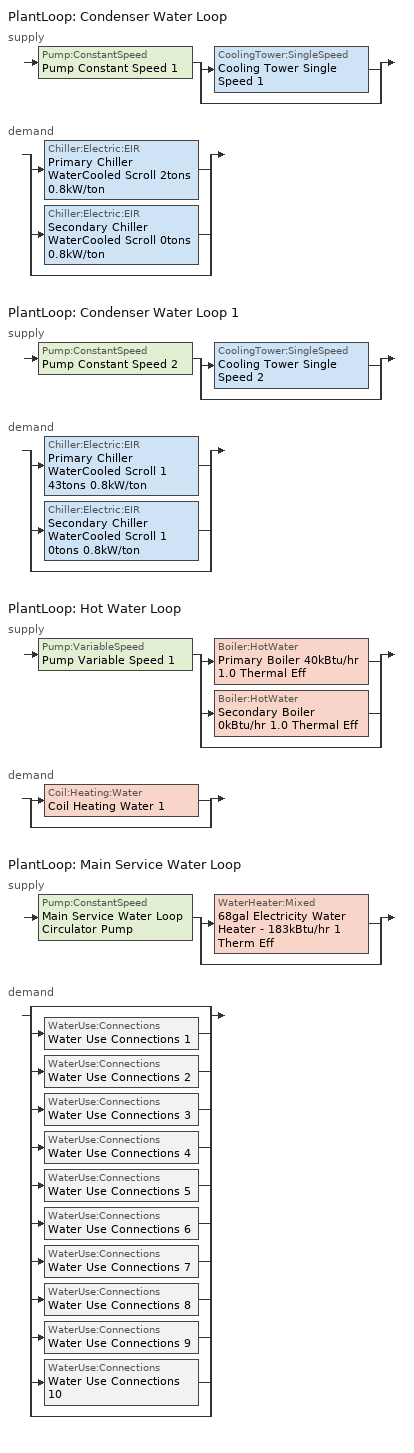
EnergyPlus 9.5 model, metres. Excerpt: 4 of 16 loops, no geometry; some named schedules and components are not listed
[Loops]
PlantLoop 'Condenser Water Loop'
 supply: Pump:ConstantSpeed 'Pump Constant Speed 1' > split
  | CoolingTower:SingleSpeed 'Cooling Tower Single Speed 1'
  | bypass
 demand: split
  | Chiller:Electric:EIR 'Primary Chiller WaterCooled Scroll 2tons 0.8kW/ton'
  | Chiller:Electric:EIR 'Secondary Chiller WaterCooled Scroll 0tons 0.8kW/ton'
  | bypass
PlantLoop 'Condenser Water Loop 1'
 supply: Pump:ConstantSpeed 'Pump Constant Speed 2' > split
  | CoolingTower:SingleSpeed 'Cooling Tower Single Speed 2'
  | bypass
 demand: split
  | Chiller:Electric:EIR 'Primary Chiller WaterCooled Scroll 1 43tons 0.8kW/ton'
  | Chiller:Electric:EIR 'Secondary Chiller WaterCooled Scroll 1 0tons 0.8kW/ton'
  | bypass
PlantLoop 'Hot Water Loop'
 supply: Pump:VariableSpeed 'Pump Variable Speed 1' > split
  | Boiler:HotWater 'Primary Boiler 40kBtu/hr 1.0 Thermal Eff'
  | Boiler:HotWater 'Secondary Boiler 0kBtu/hr 1.0 Thermal Eff'
  | bypass
 demand: split
  | Coil:Heating:Water 'Coil Heating Water 1'
  | bypass
PlantLoop 'Main Service Water Loop'
 supply: Pump:ConstantSpeed 'Main Service Water Loop Circulator Pump' > split
  | WaterHeater:Mixed '68gal Electricity Water Heater - 183kBtu/hr 1 Therm Eff'
  | bypass
 demand: split
  | bypass
  | WaterUse:Connections 'Water Use Connections 1'
  | WaterUse:Connections 'Water Use Connections 2'
  | WaterUse:Connections 'Water Use Connections 3'
  | WaterUse:Connections 'Water Use Connections 4'
  | WaterUse:Connections 'Water Use Connections 5'
  | WaterUse:Connections 'Water Use Connections 6'
  | WaterUse:Connections 'Water Use Connections 7'
  | WaterUse:Connections 'Water Use Connections 8'
  | WaterUse:Connections 'Water Use Connections 9'
  | WaterUse:Connections 'Water Use Connections 10'
  | bypass
[Coil:Heating:Water]
Coil Heating Water 1: Availability Schedule=tpfc_htg_availability; U-Factor Times Area Value {W/K}=Autosize; Maximum Water Flow Rate {m3/s}=Autosize; Performance Input Method=UFactorTimesAreaAndDesignWaterFlowRate; Rated Capacity {W}=Autosize; Rated Inlet Water Temperature {C}=82.2; Rated Inlet Air Temperature {C}=16.6; Rated Outlet Water Temperature {C}=71.1; Rated Outlet Air Temperature {C}=32.2; Rated Ratio for Air and Water Convection=0.5
[SetpointManager:Scheduled] Control Variable=Temperature
Name | Schedule
Setpoint Manager Scheduled 2 | CW Temp
Setpoint Manager Scheduled 4 | CW Temp 1
Service hot water setpoint manager | Service Water Loop Temp - 140F
[PlantLoop] Fluid Type=Water; Maximum Loop Flow Rate {m3/s}=Autosize; Minimum Loop Flow Rate {m3/s}=0; Plant Loop Volume {m3}=Autocalculate; Load Distribution Scheme=Optimal; Plant Loop Demand Calculation Scheme=SingleSetpoint
Name | Plant Equipment Operation Scheme | Maximum Loop Temperature {C} | Minimum Loop Temperature {C}
Condenser Water Loop | Condenser Water Loop Operation Schemes | 100 | 0
Condenser Water Loop 1 | Condenser Water Loop 1 Operation Schemes | 100 | 0
Hot Water Loop | Hot Water Loop Operation Schemes | 100 | 0
Main Service Water Loop | Main Service Water Loop Operation Schemes | 60 | 10
[Sizing:Plant] Sizing Option=NonCoincident; Zone Timesteps in Averaging Window=1; Coincident Sizing Factor Mode=None
Name | Loop Type | Design Loop Exit Temperature {C} | Loop Design Temperature Difference {deltaC}
Condenser Water Loop; Condenser Water Loop 1 | Condenser | 29 | 6
Hot Water Loop | Heating | 82 | 16
Main Service Water Loop | Heating | 60 | 5
[Pump:VariableSpeed]
Pump Variable Speed 1: Design Maximum Flow Rate {m3/s}=Autosize; Design Pump Head {Pa}=179352; Design Power Consumption {W}=Autosize; Motor Efficiency=0.7; Fraction of Motor Inefficiencies to Fluid Stream=0; Coefficient 1 of the Part Load Performance Curve=0; Coefficient 2 of the Part Load Performance Curve=1; Coefficient 3 of the Part Load Performance Curve=0; Coefficient 4 of the Part Load Performance Curve=0; Design Minimum Flow Rate {m3/s}=0; Pump Control Type=Intermittent; Skin Loss Radiative Fraction=0.5; Design Power Sizing Method=PowerPerFlowPerPressure; Design Electric Power per Unit Flow Rate {W/(m3/s)}=348701.1; Design Shaft Power per Unit Flow Rate per Unit Head {W/((m3/s)-Pa)}=1.28205; Design Minimum Flow Rate Fraction=0
[PlantEquipmentOperationSchemes] Control Scheme Schedule Name 1=Always On Discrete
Name | Control Scheme Object Type 1 | Control Scheme Name 1
Condenser Water Loop Operation Schemes | PlantEquipmentOperation:CoolingLoad | Condenser Water Loop Cooling Operation Scheme
Condenser Water Loop 1 Operation Schemes | PlantEquipmentOperation:CoolingLoad | Condenser Water Loop 1 Cooling Operation Scheme
Hot Water Loop Operation Schemes | PlantEquipmentOperation:HeatingLoad | Hot Water Loop Heating Operation Scheme
Main Service Water Loop Operation Schemes | PlantEquipmentOperation:HeatingLoad | Main Service Water Loop Heating Operation Scheme
[PlantEquipmentOperation:CoolingLoad] Load Range Lower Limit 1 {W}=0; Load Range Upper Limit 1 {W}=1000000000
Name | Range Equipment List Name 1
Condenser Water Loop Cooling Operation Scheme | Condenser Water Loop Cooling Equipment List
Condenser Water Loop 1 Cooling Operation Scheme | Condenser Water Loop 1 Cooling Equipment List
[PlantEquipmentList]
Condenser Water Loop Cooling Equipment List: CoolingTower:SingleSpeed, Cooling Tower Single Speed 1
Condenser Water Loop 1 Cooling Equipment List: CoolingTower:SingleSpeed, Cooling Tower Single Speed 2
Hot Water Loop Heating Equipment List: Boiler:HotWater, Primary Boiler 40kBtu/hr 1.0 Thermal Eff, Boiler:HotWater, Secondary Boiler 0kBtu/hr 1.0 Thermal Eff
Main Service Water Loop Heating Equipment List: WaterHeater:Mixed, 68gal Electricity Water Heater - 183kBtu/hr 1 Therm Eff
[Pump:ConstantSpeed] Design Flow Rate {m3/s}=Autosize; Design Power Consumption {W}=Autosize; Fraction of Motor Inefficiencies to Fluid Stream=0; Pump Control Type=Intermittent; Design Power Sizing Method=PowerPerFlowPerPressure; Design Electric Power per Unit Flow Rate {W/(m3/s)}=348701.1; Design Shaft Power per Unit Flow Rate per Unit Head {W-s/m3-Pa}=1.28205
Name | Design Pump Head {Pa} | Motor Efficiency
Pump Constant Speed 1 | 179352 | 0.855
Pump Constant Speed 2 | 179352 | 0.895
Main Service Water Loop Circulator Pump | 145771 | 0.7
[CoolingTower:SingleSpeed] Design Water Flow Rate {m3/s}=Autosize; Design Air Flow Rate {m3/s}=Autosize; Design U-Factor Times Area Value {W/K}=Autosize; Free Convection Regime Air Flow Rate {m3/s}=Autosize; Free Convection Regime Air Flow Rate Sizing Factor=0.1; Free Convection Regime U-Factor Times Area Value {W/K}=Autosize; Free Convection U-Factor Times Area Value Sizing Factor=0.1; Performance Input Method=UFactorTimesAreaAndDesignWaterFlowRate; Heat Rejection Capacity and Nominal Capacity Sizing Ratio=1.25; Free Convection Capacity {W}=0; Free Convection Nominal Capacity Sizing Factor=0.1; Design Inlet Air Dry-Bulb Temperature {C}=24; Design Inlet Air Wet-Bulb Temperature {C}=24; Design Approach Temperature {deltaC}=5; Design Range Temperature {deltaC}=5; Basin Heater Capacity {W/K}=0; Basin Heater Setpoint Temperature {C}=2; Evaporation Loss Mode=LossFactor; Evaporation Loss Factor {percent/K}=0.2; Drift Loss Percent {percent}=0.008; Blowdown Calculation Mode=ConcentrationRatio; Blowdown Concentration Ratio=3; Capacity Control=FanCycling; Number of Cells=1; Cell Control=MinimalCell; Cell Minimum  Water Flow Rate Fraction=0.33; Cell Maximum Water Flow Rate Fraction=2.5; Sizing Factor=1
Name | Design Fan Power {W}
Cooling Tower Single Speed 1 | Autosize
Cooling Tower Single Speed 2 | 2791.73
[Boiler:HotWater] Fuel Type=Electricity; Nominal Thermal Efficiency=1; Design Water Flow Rate {m3/s}=Autosize; Minimum Part Load Ratio=0; Maximum Part Load Ratio=1; Optimum Part Load Ratio=1; Water Outlet Upper Temperature Limit {C}=99; Boiler Flow Mode=ConstantFlow; Parasitic Electric Load {W}=0; Sizing Factor=1
Name | Nominal Capacity {W}
Primary Boiler 40kBtu/hr 1.0 Thermal Eff | 11592.7
Secondary Boiler 0kBtu/hr 1.0 Thermal Eff | 0.001
[SetpointManager:OutdoorAirReset]
Setpoint Manager Outdoor Air Reset 1: Control Variable=Temperature; Setpoint at Outdoor Low Temperature {C}=82; Outdoor Low Temperature {C}=-16; Setpoint at Outdoor High Temperature {C}=60; Outdoor High Temperature {C}=0
[PlantEquipmentOperation:HeatingLoad] Load Range Lower Limit 1 {W}=0; Load Range Upper Limit 1 {W}=1000000000
Name | Range Equipment List Name 1
Hot Water Loop Heating Operation Scheme | Hot Water Loop Heating Equipment List
Main Service Water Loop Heating Operation Scheme | Main Service Water Loop Heating Equipment List
[WaterHeater:Mixed]
68gal Electricity Water Heater - 183kBtu/hr 1 Therm Eff: Tank Volume {m3}=0.256093; Setpoint Temperature Schedule=Service Water Loop Temp - 140F; Deadband Temperature Difference {deltaC}=2; Maximum Temperature Limit {C}=60; Heater Control Type=Cycle; Heater Maximum Capacity {W}=53540.1; Heater Ignition Minimum Flow Rate {m3/s}=0; Heater Ignition Delay {s}=0; Heater Fuel Type=Electricity; Heater Thermal Efficiency=1; Off Cycle Parasitic Fuel Consumption Rate {W}=39.0677; Off Cycle Parasitic Fuel Type=Electricity; Off Cycle Parasitic Heat Fraction to Tank=0.8; On Cycle Parasitic Fuel Consumption Rate {W}=39.0677; On Cycle Parasitic Fuel Type=Electricity; On Cycle Parasitic Heat Fraction to Tank=0; Ambient Temperature Indicator=Schedule; Ambient Temperature Schedule=Water Heater Ambient Temp Schedule - 70.0f; Off Cycle Loss Coefficient to Ambient Temperature {W/K}=2.32021; Off Cycle Loss Fraction to Zone=1; On Cycle Loss Coefficient to Ambient Temperature {W/K}=2.32021; On Cycle Loss Fraction to Zone=1; Use Side Effectiveness=1; Source Side Effectiveness=1; Use Side Design Flow Rate {m3/s}=Autosize; Source Side Design Flow Rate {m3/s}=Autosize; Indirect Water Heating Recovery Time {hr}=1.5; Source Side Flow Control Mode=IndirectHeatPrimarySetpoint
[WaterHeater:Sizing]
68gal Electricity Water Heater - 183kBtu/hr 1 Therm Eff: Design Mode=PeakDraw; Time Storage Can Meet Peak Draw {hr}=0.538503; Time for Tank Recovery {hr}=0; Nominal Tank Volume for Autosizing Plant Connections {m3}=1
[WaterUse:Connections] Drain Water Heat Exchanger Type=None; Drain Water Heat Exchanger Destination=Plant
Name | Water Use Equipment Name 1
Water Use Connections 1 | Space 00 Service Water Use 0.02gal/min
Water Use Connections 2 | Space 10 Service Water Use 0.02gal/min
Water Use Connections 3 | Space 11 Service Water Use 0.35gal/min
Water Use Connections 4 | Space 16 Service Water Use 0.03gal/min
Water Use Connections 5 | Space 17 Service Water Use 0.2gal/min
Water Use Connections 6 | Space 22 Service Water Use 0.15gal/min
Water Use Connections 7 | Space 23 Service Water Use 0.15gal/min
Water Use Connections 8 | Space 24 Service Water Use 0.31gal/min
Water Use Connections 9 | Space 30 Service Water Use 0.03gal/min
Water Use Connections 10 | Space 40 Service Water Use 0.23gal/min
[WaterUse:Equipment]
Name | Peak Flow Rate {m3/s} | Flow Rate Fraction Schedule | Target Temperature Schedule | Zone | Sensible Fraction Schedule | Latent Fraction Schedule
Space 00 Service Water Use 0.02gal/min | 1.05027e-06 | NECB-A-Service Water Heating | Schedule Ruleset 5 | ALL_ST=Warehouse - med/blk2 - refrigerated_FL=Building Story 0_SCH=A | Schedule Ruleset 3 | Schedule Ruleset 4
Space 10 Service Water Use 0.02gal/min | 1.57228e-06 | NECB-E-Service Water Heating | Schedule Ruleset 8 | ALL_ST=Automotive - repair_FL=Building Story 1_SCH=E | Schedule Ruleset 6 | Schedule Ruleset 7
Space 11 Service Water Use 0.35gal/min | 2.18336e-05 | NECB-C-Service Water Heating | Schedule Ruleset 11 | ALL_ST=Conf./meet./multi-purpose_FL=Building Story 1_SCH=C | Schedule Ruleset 9 | Schedule Ruleset 10
Space 16 Service Water Use 0.03gal/min | 2.1447e-06 | NECB-C-Service Water Heating | Schedule Ruleset 14 | ALL_ST=Retail - sales_FL=Building Story 1_SCH=C | Schedule Ruleset 12 | Schedule Ruleset 13
Space 17 Service Water Use 0.2gal/min | 1.29174e-05 | NECB-B-Service Water Heating | Schedule Ruleset 17 | ALL_ST=Lounge/recreation_FL=Building Story 1_SCH=B | Schedule Ruleset 15 | Schedule Ruleset 16
Space 22 Service Water Use 0.15gal/min | 9.68271e-06 | NECB-C-Service Water Heating | Schedule Ruleset 20 | ALL_ST=Library - reading_FL=Building Story 2_SCH=C | Schedule Ruleset 18 | Schedule Ruleset 19
Space 23 Service Water Use 0.15gal/min | 9.6408e-06 | NECB-C-Service Water Heating | Schedule Ruleset 23 | ALL_ST=Audience - auditorium_FL=Building Story 2_SCH=C | Schedule Ruleset 21 | Schedule Ruleset 22
Space 24 Service Water Use 0.31gal/min | 1.93289e-05 | NECB-B-Service Water Heating | Schedule Ruleset 26 | ALL_ST=Penitentiary - dining_FL=Building Story 2_SCH=B | Schedule Ruleset 24 | Schedule Ruleset 25
Space 30 Service Water Use 0.03gal/min | 2.1447e-06 | NECB-C-Service Water Heating | Schedule Ruleset 29 | ALL_ST=Sales area_FL=Building Story 3_SCH=C | Schedule Ruleset 27 | Schedule Ruleset 28
Space 40 Service Water Use 0.23gal/min | 1.45241e-05 | NECB-A-Service Water Heating | Schedule Ruleset 32 | ALL_ST=Lab - research_FL=Building Story 4_SCH=A | Schedule Ruleset 30 | Schedule Ruleset 31
[Schedule:Week:Daily]
tpfc_htg_availability Week Rule - Jan1-Jun24: tpfc_htg_availability_sch_rule_day, tpfc_htg_availability_sch_rule_day, tpfc_htg_availability_sch_rule_day, tpfc_htg_availability_sch_rule_day, tpfc_htg_availability_sch_rule_day, tpfc_htg_availability_sch_rule_day, tpfc_htg_availability_sch_rule_day, Schedule Day 3, Schedule Day 3, Schedule Day 3, Schedule Day 3, Schedule Day 3
tpfc_htg_availability Week Rule - Jun25-Jul1: tpfc_htg_availability_sch_rule_day, tpfc_htg_availability_sch_rule_day, tpfc_htg_availability_sch_rule_day, tpfc_htg_availability_sch_rule_day, tpfc_htg_availability_sch_rule_day, tpfc_htg_availability_sch_rule_day, tpfc_htg_availability_sch_rule_day 1, Schedule Day 3, Schedule Day 3, Schedule Day 3, Schedule Day 3, Schedule Day 3
tpfc_htg_availability Week Rule - Jul2-Oct28: tpfc_htg_availability_sch_rule_day 1, tpfc_htg_availability_sch_rule_day 1, tpfc_htg_availability_sch_rule_day 1, tpfc_htg_availability_sch_rule_day 1, tpfc_htg_availability_sch_rule_day 1, tpfc_htg_availability_sch_rule_day 1, tpfc_htg_availability_sch_rule_day 1, Schedule Day 3, Schedule Day 3, Schedule Day 3, Schedule Day 3, Schedule Day 3
tpfc_htg_availability Week Rule - Oct29-Nov4: tpfc_htg_availability_sch_rule_day 1, tpfc_htg_availability_sch_rule_day 1, tpfc_htg_availability_sch_rule_day 1, tpfc_htg_availability_sch_rule_day 2, tpfc_htg_availability_sch_rule_day 2, tpfc_htg_availability_sch_rule_day 2, tpfc_htg_availability_sch_rule_day 2, Schedule Day 3, Schedule Day 3, Schedule Day 3, Schedule Day 3, Schedule Day 3
tpfc_htg_availability Week Rule - Nov5-Dec31: tpfc_htg_availability_sch_rule_day 2, tpfc_htg_availability_sch_rule_day 2, tpfc_htg_availability_sch_rule_day 2, tpfc_htg_availability_sch_rule_day 2, tpfc_htg_availability_sch_rule_day 2, tpfc_htg_availability_sch_rule_day 2, tpfc_htg_availability_sch_rule_day 2, Schedule Day 3, Schedule Day 3, Schedule Day 3, Schedule Day 3, Schedule Day 3
CW Temp Week Rule - Jan1-Dec31: sunCW Temp 1, wkdCW Temp 1, wkdCW Temp 1, wkdCW Temp 1, wkdCW Temp 1, wkdCW Temp 1, satCW Temp 1, Schedule Day 6, Schedule Day 6, Schedule Day 6, Schedule Day 6, Schedule Day 6
CW Temp 1 Week Rule - Jan1-Dec31: sunCW Temp 3, wkdCW Temp 3, wkdCW Temp 3, wkdCW Temp 3, wkdCW Temp 3, wkdCW Temp 3, satCW Temp 3, Schedule Day 8, Schedule Day 8, Schedule Day 8, Schedule Day 8, Schedule Day 8
NECB-A-Service Water Heating Week Rule - Jan1-Dec31: NECB-A-Service Water Heating Sun|Hol Day, NECB-A-Service Water Heating Default|Wkdy Day, NECB-A-Service Water Heating Default|Wkdy Day, NECB-A-Service Water Heating Default|Wkdy Day, NECB-A-Service Water Heating Default|Wkdy Day, NECB-A-Service Water Heating Default|Wkdy Day, NECB-A-Service Water Heating Sat Day, NECB-A-Service Water Heating Default, NECB-A-Service Water Heating Default, NECB-A-Service Water Heating Default, NECB-A-Service Water Heating Default, NECB-A-Service Water Heating Default
NECB-C-Service Water Heating Week Rule - Jan1-Dec31: NECB-C-Service Water Heating Sun|Hol Day, NECB-C-Service Water Heating Default|Wkdy Day, NECB-C-Service Water Heating Default|Wkdy Day, NECB-C-Service Water Heating Default|Wkdy Day, NECB-C-Service Water Heating Default|Wkdy Day, NECB-C-Service Water Heating Default|Wkdy Day, NECB-C-Service Water Heating Sat Day, NECB-C-Service Water Heating Default, NECB-C-Service Water Heating Default, NECB-C-Service Water Heating Default, NECB-C-Service Water Heating Default, NECB-C-Service Water Heating Default
NECB-E-Service Water Heating Week Rule - Jan1-Dec31: NECB-E-Service Water Heating Sun|Hol Day, NECB-E-Service Water Heating Default|Wkdy Day, NECB-E-Service Water Heating Default|Wkdy Day, NECB-E-Service Water Heating Default|Wkdy Day, NECB-E-Service Water Heating Default|Wkdy Day, NECB-E-Service Water Heating Default|Wkdy Day, NECB-E-Service Water Heating Sat Day, NECB-E-Service Water Heating Default, NECB-E-Service Water Heating Default, NECB-E-Service Water Heating Default, NECB-E-Service Water Heating Default, NECB-E-Service Water Heating Default
Schedule Ruleset 10 Week Rule - Jan1-Dec31: Schedule Day 18, Schedule Day 18, Schedule Day 18, Schedule Day 18, Schedule Day 18, Schedule Day 18, Schedule Day 18, Schedule Day 18, Schedule Day 18, Schedule Day 18, Schedule Day 18, Schedule Day 18
Schedule Ruleset 11 Week Rule - Jan1-Dec31: Schedule Day 19, Schedule Day 19, Schedule Day 19, Schedule Day 19, Schedule Day 19, Schedule Day 19, Schedule Day 19, Schedule Day 19, Schedule Day 19, Schedule Day 19, Schedule Day 19, Schedule Day 19
Schedule Ruleset 12 Week Rule - Jan1-Dec31: Schedule Day 20, Schedule Day 20, Schedule Day 20, Schedule Day 20, Schedule Day 20, Schedule Day 20, Schedule Day 20, Schedule Day 20, Schedule Day 20, Schedule Day 20, Schedule Day 20, Schedule Day 20
Schedule Ruleset 13 Week Rule - Jan1-Dec31: Schedule Day 21, Schedule Day 21, Schedule Day 21, Schedule Day 21, Schedule Day 21, Schedule Day 21, Schedule Day 21, Schedule Day 21, Schedule Day 21, Schedule Day 21, Schedule Day 21, Schedule Day 21
Schedule Ruleset 14 Week Rule - Jan1-Dec31: Schedule Day 22, Schedule Day 22, Schedule Day 22, Schedule Day 22, Schedule Day 22, Schedule Day 22, Schedule Day 22, Schedule Day 22, Schedule Day 22, Schedule Day 22, Schedule Day 22, Schedule Day 22
Schedule Ruleset 3 Week Rule - Jan1-Dec31: Schedule Day 11, Schedule Day 11, Schedule Day 11, Schedule Day 11, Schedule Day 11, Schedule Day 11, Schedule Day 11, Schedule Day 11, Schedule Day 11, Schedule Day 11, Schedule Day 11, Schedule Day 11
Schedule Ruleset 4 Week Rule - Jan1-Dec31: Schedule Day 12, Schedule Day 12, Schedule Day 12, Schedule Day 12, Schedule Day 12, Schedule Day 12, Schedule Day 12, Schedule Day 12, Schedule Day 12, Schedule Day 12, Schedule Day 12, Schedule Day 12
Schedule Ruleset 5 Week Rule - Jan1-Dec31: Schedule Day 13, Schedule Day 13, Schedule Day 13, Schedule Day 13, Schedule Day 13, Schedule Day 13, Schedule Day 13, Schedule Day 13, Schedule Day 13, Schedule Day 13, Schedule Day 13, Schedule Day 13
Schedule Ruleset 6 Week Rule - Jan1-Dec31: Schedule Day 14, Schedule Day 14, Schedule Day 14, Schedule Day 14, Schedule Day 14, Schedule Day 14, Schedule Day 14, Schedule Day 14, Schedule Day 14, Schedule Day 14, Schedule Day 14, Schedule Day 14
Schedule Ruleset 7 Week Rule - Jan1-Dec31: Schedule Day 15, Schedule Day 15, Schedule Day 15, Schedule Day 15, Schedule Day 15, Schedule Day 15, Schedule Day 15, Schedule Day 15, Schedule Day 15, Schedule Day 15, Schedule Day 15, Schedule Day 15
Schedule Ruleset 8 Week Rule - Jan1-Dec31: Schedule Day 16, Schedule Day 16, Schedule Day 16, Schedule Day 16, Schedule Day 16, Schedule Day 16, Schedule Day 16, Schedule Day 16, Schedule Day 16, Schedule Day 16, Schedule Day 16, Schedule Day 16
Schedule Ruleset 9 Week Rule - Jan1-Dec31: Schedule Day 17, Schedule Day 17, Schedule Day 17, Schedule Day 17, Schedule Day 17, Schedule Day 17, Schedule Day 17, Schedule Day 17, Schedule Day 17, Schedule Day 17, Schedule Day 17, Schedule Day 17
Service Water Loop Temp - 140F Week Rule - Jan1-Dec31: Service Water Loop Temp - 140F Default, Service Water Loop Temp - 140F Default, Service Water Loop Temp - 140F Default, Service Water Loop Temp - 140F Default, Service Water Loop Temp - 140F Default, Service Water Loop Temp - 140F Default, Service Water Loop Temp - 140F Default, Service Water Loop Temp - 140F Default, Service Water Loop Temp - 140F Default, Service Water Loop Temp - 140F Default, Service Water Loop Temp - 140F Default, Service Water Loop Temp - 140F Default
Water Heater Ambient Temp Schedule - 70.0f Week Rule - Jan1-Dec31: Water Heater Ambient Temp Schedule - 70.0f Default, Water Heater Ambient Temp Schedule - 70.0f Default, Water Heater Ambient Temp Schedule - 70.0f Default, Water Heater Ambient Temp Schedule - 70.0f Default, Water Heater Ambient Temp Schedule - 70.0f Default, Water Heater Ambient Temp Schedule - 70.0f Default, Water Heater Ambient Temp Schedule - 70.0f Default, Water Heater Ambient Temp Schedule - 70.0f Default, Water Heater Ambient Temp Schedule - 70.0f Default, Water Heater Ambient Temp Schedule - 70.0f Default, Water Heater Ambient Temp Schedule - 70.0f Default, Water Heater Ambient Temp Schedule - 70.0f Default
[Schedule:Year]
tpfc_htg_availability: tpfc_htg_availability Week Rule - Jan1-Jun24, 1, 1, 6, 24, tpfc_htg_availability Week Rule - Jun25-Jul1, 6, 25, 7, 1, tpfc_htg_availability Week Rule - Jul2-Oct28, 7, 2, 10, 28, tpfc_htg_availability Week Rule - Oct29-Nov4, 10, 29, 11, 4, tpfc_htg_availability Week Rule - Nov5-Dec31, 11, 5, 12, 31
CW Temp: CW Temp Week Rule - Jan1-Dec31, 1, 1, 12, 31
CW Temp 1: CW Temp 1 Week Rule - Jan1-Dec31, 1, 1, 12, 31
NECB-A-Service Water Heating: NECB-A-Service Water Heating Week Rule - Jan1-Dec31, 1, 1, 12, 31
NECB-B-Service Water Heating: NECB-B-Service Water Heating Week Rule - Jan1-Dec31, 1, 1, 12, 31
NECB-C-Service Water Heating: NECB-C-Service Water Heating Week Rule - Jan1-Dec31, 1, 1, 12, 31
NECB-E-Service Water Heating: NECB-E-Service Water Heating Week Rule - Jan1-Dec31, 1, 1, 12, 31
Schedule Ruleset 10: Schedule Ruleset 10 Week Rule - Jan1-Dec31, 1, 1, 12, 31
Schedule Ruleset 11: Schedule Ruleset 11 Week Rule - Jan1-Dec31, 1, 1, 12, 31
Schedule Ruleset 12: Schedule Ruleset 12 Week Rule - Jan1-Dec31, 1, 1, 12, 31
Schedule Ruleset 13: Schedule Ruleset 13 Week Rule - Jan1-Dec31, 1, 1, 12, 31
Schedule Ruleset 14: Schedule Ruleset 14 Week Rule - Jan1-Dec31, 1, 1, 12, 31
Schedule Ruleset 15: Schedule Ruleset 15 Week Rule - Jan1-Dec31, 1, 1, 12, 31
Schedule Ruleset 16: Schedule Ruleset 16 Week Rule - Jan1-Dec31, 1, 1, 12, 31
Schedule Ruleset 17: Schedule Ruleset 17 Week Rule - Jan1-Dec31, 1, 1, 12, 31
Schedule Ruleset 18: Schedule Ruleset 18 Week Rule - Jan1-Dec31, 1, 1, 12, 31
Schedule Ruleset 19: Schedule Ruleset 19 Week Rule - Jan1-Dec31, 1, 1, 12, 31
Schedule Ruleset 20: Schedule Ruleset 20 Week Rule - Jan1-Dec31, 1, 1, 12, 31
Schedule Ruleset 21: Schedule Ruleset 21 Week Rule - Jan1-Dec31, 1, 1, 12, 31
Schedule Ruleset 22: Schedule Ruleset 22 Week Rule - Jan1-Dec31, 1, 1, 12, 31
Schedule Ruleset 23: Schedule Ruleset 23 Week Rule - Jan1-Dec31, 1, 1, 12, 31
Schedule Ruleset 24: Schedule Ruleset 24 Week Rule - Jan1-Dec31, 1, 1, 12, 31
Schedule Ruleset 25: Schedule Ruleset 25 Week Rule - Jan1-Dec31, 1, 1, 12, 31
Schedule Ruleset 26: Schedule Ruleset 26 Week Rule - Jan1-Dec31, 1, 1, 12, 31
Schedule Ruleset 27: Schedule Ruleset 27 Week Rule - Jan1-Dec31, 1, 1, 12, 31
Schedule Ruleset 28: Schedule Ruleset 28 Week Rule - Jan1-Dec31, 1, 1, 12, 31
Schedule Ruleset 29: Schedule Ruleset 29 Week Rule - Jan1-Dec31, 1, 1, 12, 31
Schedule Ruleset 3: Schedule Ruleset 3 Week Rule - Jan1-Dec31, 1, 1, 12, 31
Schedule Ruleset 30: Schedule Ruleset 30 Week Rule - Jan1-Dec31, 1, 1, 12, 31
Schedule Ruleset 31: Schedule Ruleset 31 Week Rule - Jan1-Dec31, 1, 1, 12, 31
Schedule Ruleset 32: Schedule Ruleset 32 Week Rule - Jan1-Dec31, 1, 1, 12, 31
Schedule Ruleset 4: Schedule Ruleset 4 Week Rule - Jan1-Dec31, 1, 1, 12, 31
Schedule Ruleset 5: Schedule Ruleset 5 Week Rule - Jan1-Dec31, 1, 1, 12, 31
Schedule Ruleset 6: Schedule Ruleset 6 Week Rule - Jan1-Dec31, 1, 1, 12, 31
Schedule Ruleset 7: Schedule Ruleset 7 Week Rule - Jan1-Dec31, 1, 1, 12, 31
Schedule Ruleset 8: Schedule Ruleset 8 Week Rule - Jan1-Dec31, 1, 1, 12, 31
Schedule Ruleset 9: Schedule Ruleset 9 Week Rule - Jan1-Dec31, 1, 1, 12, 31
Service Water Loop Temp - 140F: Service Water Loop Temp - 140F Week Rule - Jan1-Dec31, 1, 1, 12, 31
Water Heater Ambient Temp Schedule - 70.0f: Water Heater Ambient Temp Schedule - 70.0f Week Rule - Jan1-Dec31, 1, 1, 12, 31
[Schedule:Constant]
Always On Discrete: Hourly Value=1
